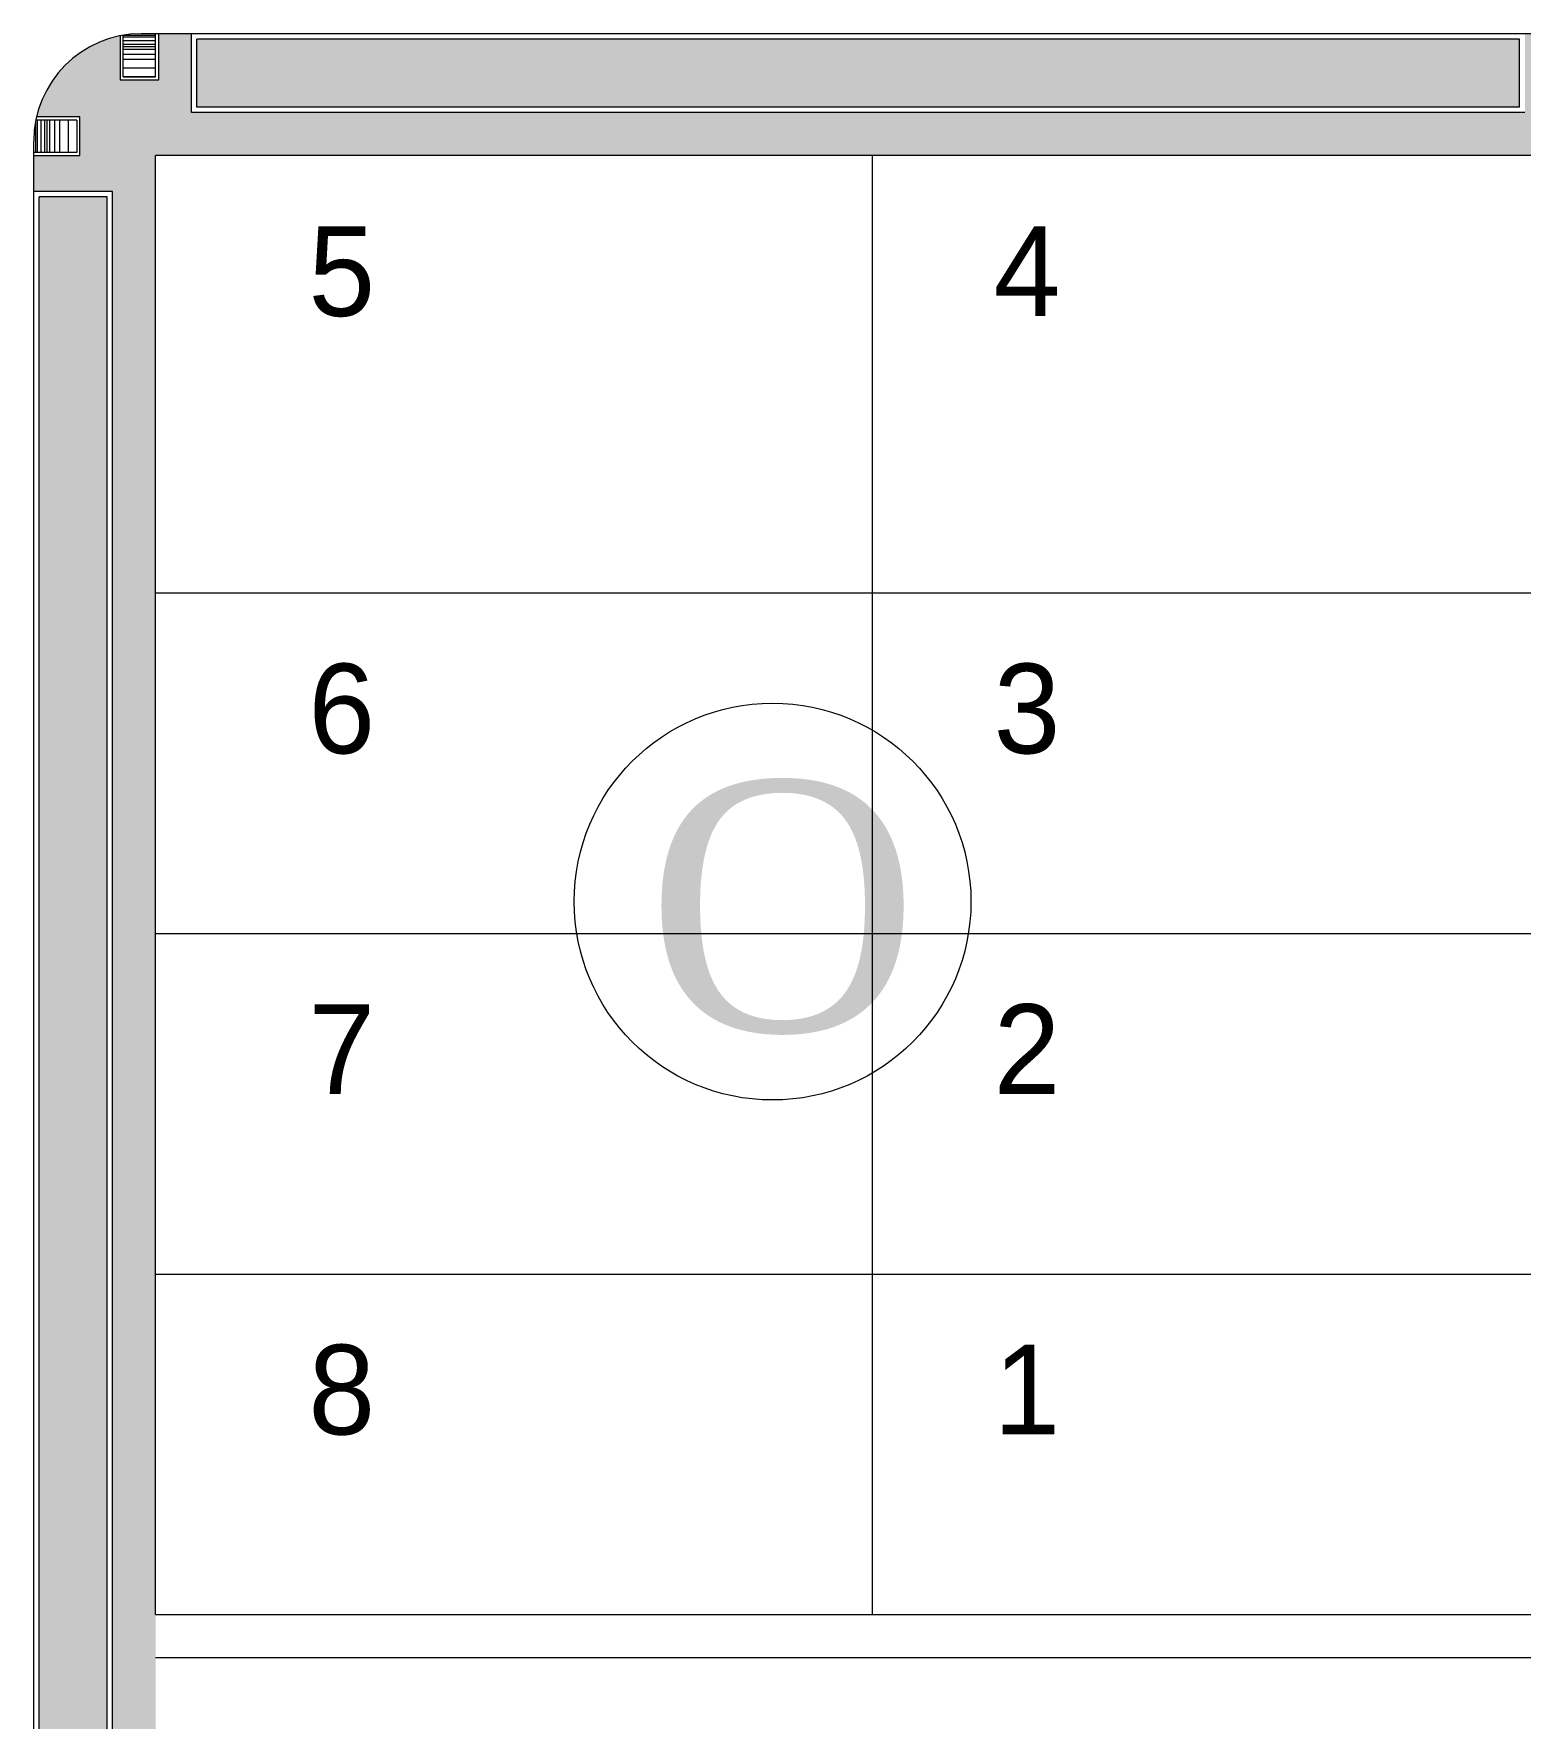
# Model space of a CAD drawing. Header units: metres. Extents: x 12093 to 20303, y 514 to 1412.
# Drawn here: x 19780.96 to 19822.43, y 790.51 to 837.5 of the extents above; entities that cross this region are included whole.
import ezdxf

# ---------------------------------------------------------------- set-up
doc = ezdxf.new("R2010")
doc.units = ezdxf.units.M
doc.linetypes.add('ACAD_ISO04W100', pattern=[30, 24, -3, 0, -3])
for name, color, linetype, lineweight in [('corte vias', 21, 'ACAD_ISO04W100', 50), ('grass', 64, 'Continuous', 13), ('lotes', 1, 'Continuous', 5), ('MANZANAS-ORIGINALES', 147, 'Continuous', 9), ('TEXTO LOTES', 31, 'Continuous', 60), ('VEREDAS', 251, 'Continuous', 18)]:
    doc.layers.add(name, color=color, linetype=linetype, lineweight=lineweight)
pattern_1 = [(50, (0, 0), (0.546554007, -0.047817257), [0.05715, -0.62865]), (355, (0, 0), (-0.105728478, 0.573169929), [0.04572, -0.50292]), (100.451, (0.04555, -0.004), (0.440827505, 0.525350063), [0.04857, -0.53427]), (46.1842, (0, 0.1524), (0.813237123, -0.126126984), [0.085725, -0.942975]), (96.6356, (0.0678, 0.1419), (0.712212703, 0.742276668), [0.072855, -0.801405]), (351.184, (0, 0.1524), (0.712213817, 0.742275354), [0.06858, -0.75438]), (21, (0.0762, 0.1143), (0.45484464, -0.306796556), [0.05715, -0.62865]), (326, (0.0762, 0.1143), (0.185406085, 0.552563898), [0.04572, -0.50292]), (71.4514, (0.1141, 0.08873), (0.640249472, 0.245768573), [0.04857, -0.53427]), (37.5, (0, 0), (0.0092658098, 0.2536651166), [0, -0.496824, 0, -0.51054, 0, -0.504825]), (7.5, (0, 0), (0.2004589875, 0.3005417245), [0, -0.291084, 0, -0.485394, 0, -0.192405]), (327.5, (-0.16993, 0), (0.4067717855, -0.017186232), [0, -0.1905, 0, -0.59436, 0, -0.78867]), (317.5, (-0.24613, 0), (0.444387544, 0.076279473), [0, -0.24765, 0, -0.394716, 0, -0.56007])]

msp = doc.modelspace()

# ---------------------------------------------------------------- hatches: boundary and pattern name
at = {"layer": 'grass'}
h = msp.add_hatch(dxfattribs=at)
h.set_pattern_fill('AR-CONC', color=256, scale=0.003, style=0)
h.set_pattern_definition(pattern_1)
h.paths.add_polyline_path([(19822.411, 837.353), (19785.51, 837.353), (19785.51, 835.453), (19822.411, 835.453)])
h = msp.add_hatch(dxfattribs=at)
h.set_pattern_fill('AR-CONC', color=256, scale=0.003, style=0)
h.set_pattern_definition(pattern_1)
h.paths.add_polyline_path([(19783.01, 832.953), (19781.11, 832.953), (19781.11, 801.13), (19783.01, 802.167)])
h = msp.add_hatch(dxfattribs=at)
h.set_pattern_fill('AR-CONC', color=256, scale=0.003, style=0)
h.set_pattern_definition(pattern_1)
h.paths.add_polyline_path([(19783.01, 788.603), (19783.01, 802.167), (19781.11, 801.13), (19781.11, 765.976), (19783.01, 765.976)])
at = {"layer": 'VEREDAS', "lineweight": 20}
h = msp.add_hatch(dxfattribs=at)
h.set_pattern_fill('ANSI38', color=256, scale=0.02, style=0)
h.paths.add_polyline_path([(19784.36, 834.103), (19785.36, 835.303), (19785.36, 837.503), (19784.45, 837.503), (19784.45, 836.214), (19783.37, 836.214), (19783.37, 837.445, 0.294112), (19781.038, 835.183), (19782.25, 835.183), (19782.25, 834.103), (19780.96, 834.103), (19780.96, 833.103), (19783.16, 833.103), (19783.16, 802.891), (19784.36, 802.903)])
h = msp.add_hatch(dxfattribs=at)
h.set_pattern_fill('ANSI38', color=256, scale=0.02, style=0)
h.paths.add_polyline_path([(19824.551, 837.488), (19824.551, 836.213), (19823.471, 836.213), (19823.471, 837.503), (19822.561, 837.503), (19822.561, 835.303), (19785.36, 835.303), (19784.36, 834.103), (19824.36, 834.103), (19826.16, 832.303), (19829.16, 832.303), (19829.16, 832.503, 0.035012), (19829.111, 833.201), (19827.75, 833.201), (19827.75, 834.301), (19828.825, 834.301, 0.288816)])
h = msp.add_hatch(dxfattribs=at)
h.set_pattern_fill('ANSI38', color=256, scale=0.02, style=0)
h.paths.add_polyline_path([(19784.36, 793.403), (19784.36, 802.903), (19783.16, 802.891), (19783.16, 788.603), (19783.16, 765.826), (19784.36, 765.44), (19784.36, 787.403)])

# ---------------------------------------------------------------- linework, layer by layer
at = {"layer": 'corte vias', "lineweight": 20}
for p, q in [((19783.37, 837.445), (19783.37, 836.214)), ((19784.45, 836.214), (19784.45, 837.504)), ((19783.37, 836.214), (19784.45, 836.214)), ((19782.25, 835.183), (19781.038, 835.183)), ((19782.25, 834.103), (19782.25, 835.183)), ((19780.96, 834.103), (19782.25, 834.103))]:
    msp.add_line(p, q, dxfattribs=at)
at = {"layer": 'lotes', "lineweight": 20}
for p, q in [((19804.36, 793.403), (19804.36, 834.103)), ((19784.36, 821.903), (19804.36, 821.903)), ((19804.36, 821.903), (19824.36, 821.903)), ((19784.36, 812.403), (19804.36, 812.403)), ((19804.36, 812.403), (19824.36, 812.403)), ((19784.36, 802.903), (19804.36, 802.903)), ((19804.36, 802.903), (19824.36, 802.903))]:
    msp.add_line(p, q, dxfattribs=at)
at = {"layer": 'MANZANAS-ORIGINALES'}
for p, q in [((19783.46, 836.304), (19783.46, 837.461)), ((19784.36, 837.454), (19783.46, 837.454)), ((19824.16, 837.503), (19783.96, 837.503)), ((19784.36, 836.304), (19784.36, 837.504)), ((19785.36, 835.303), (19785.36, 837.503)), ((19784.36, 837.404), (19783.46, 837.404)), ((19784.36, 837.304), (19783.46, 837.304)), ((19784.36, 837.204), (19783.46, 837.204)), ((19784.36, 837.134), (19783.46, 837.134)), ((19784.36, 837.064), (19783.46, 837.064)), ((19822.411, 837.353), (19785.51, 837.353)), ((19785.51, 835.453), (19785.51, 837.353)), ((19822.411, 835.453), (19822.411, 837.353)), ((19784.36, 836.924), (19783.46, 836.924)), ((19784.36, 836.784), (19783.46, 836.784)), ((19784.36, 836.544), (19783.46, 836.544)), ((19783.46, 836.304), (19784.36, 836.304)), ((19783.46, 836.304), (19784.36, 836.304)), ((19784.36, 836.304), (19783.46, 836.304)), ((19822.561, 835.303), (19785.36, 835.303)), ((19822.411, 835.453), (19785.51, 835.453)), ((19781.01, 835.049), (19781.01, 834.193)), ((19782.16, 835.093), (19781.018, 835.093)), ((19781.06, 835.093), (19781.06, 834.193)), ((19781.16, 835.093), (19781.16, 834.193)), ((19781.26, 835.093), (19781.26, 834.193)), ((19781.33, 835.093), (19781.33, 834.193)), ((19781.4, 835.093), (19781.4, 834.193)), ((19781.54, 835.093), (19781.54, 834.193)), ((19781.68, 835.093), (19781.68, 834.193)), ((19781.92, 835.093), (19781.92, 834.193)), ((19782.16, 835.093), (19782.16, 834.193)), ((19780.96, 765.826), (19780.96, 834.503)), ((19782.16, 834.193), (19780.96, 834.193)), ((19824.361, 834.103), (19784.36, 834.103)), ((19784.36, 793.403), (19784.36, 834.103)), ((19783.16, 833.103), (19780.96, 833.103)), ((19781.11, 765.976), (19781.11, 832.953)), ((19783.01, 832.953), (19781.11, 832.953)), ((19783.01, 788.603), (19783.01, 832.953)), ((19783.16, 788.603), (19783.16, 833.103)), ((19784.36, 793.403), (19824.36, 793.403)), ((19784.36, 792.203), (19824.36, 792.203))]:
    msp.add_line(p, q, dxfattribs=at)
msp.add_arc((19783.96, 834.503), 3, 90, 180, dxfattribs=at)
at = {"layer": 'TEXTO LOTES', "lineweight": 20}
msp.add_circle((19801.57, 813.294), 5.535, dxfattribs=at)

# ---------------------------------------------------------------- texts
at = {"layer": 'TEXTO LOTES', "lineweight": 20, "attachment_point": 1}
for s, insert, char_height, width in [('5', (19788.624, 832.129), 2.5, 1.25131), ('4', (19807.74, 832.129), 2.5, 1.25131), ('6', (19788.624, 819.929), 2.5, 1.25131), ('3', (19807.74, 819.929), 2.5, 1.25131), ('{\\fGeorgia|b0|i0|c0|p18;O}', (19798.039, 816.665), 6.98639, 4.80643), ('7', (19788.624, 810.429), 2.5, 1.25131), ('2', (19807.74, 810.429), 2.5, 1.25131), ('8', (19788.624, 800.929), 2.5, 1.25131), ('1', (19807.74, 800.929), 2.5, 1.25131)]:
    msp.add_mtext(s, dxfattribs=dict(at, insert=insert, char_height=char_height, width=width))

doc.saveas('drawing.dxf')
